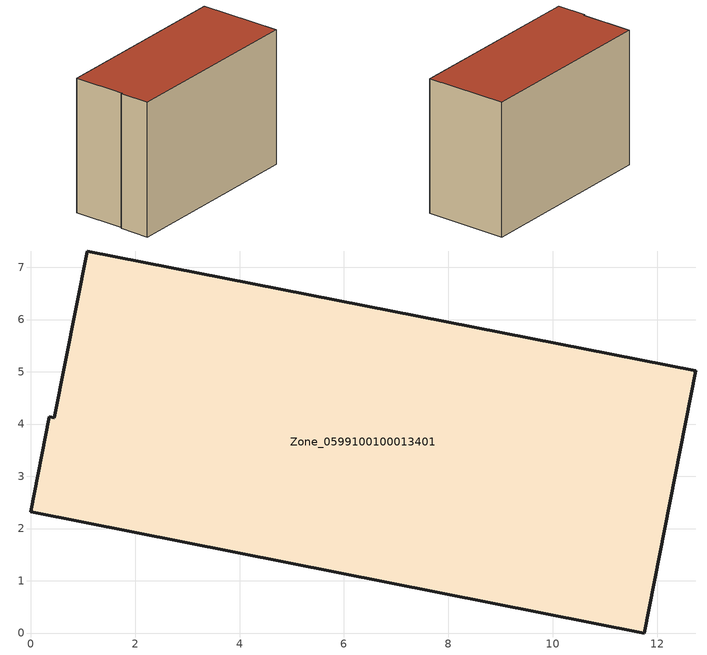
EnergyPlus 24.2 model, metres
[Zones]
Zone_0599100100013401
 floor ground (C_G): 11.75,0 0,2.32 0.36,4.14 0.46,4.12 1.08,7.31 12.74,5.02 z0
 wall outside (C_F): 0.46,4.12 0.36,4.14 0,2.32 11.75,0 12.74,5.02 1.08,7.31 0.46,4.12 z0:8.45
 roof outside (C_R): 12.74,5.02 1.08,7.31 0.46,4.12 0.36,4.14 0,2.32 11.75,0 z8.45
[BUILDING]
Pand.0599100100013401: North Axis=0; Terrain=City; Loads Convergence Tolerance Value=0.04; Temperature Convergence Tolerance Value=0.4; Solar Distribution=FullExterior; Maximum Number of Warmup Days=25; Minimum Number of Warmup Days=1
[Site:Location]
Rotterdam.The.Hague.AP_ZH_NLD Design_Conditions: Latitude=51.96; Longitude=4.45; Time Zone=1; Elevation=-4.5
[SITE:GROUNDTEMPERATURE:BUILDINGSURFACE]
18, 18, 18, 18, 18, 18, 18, 18, 18, 18, 18, 18
[MATERIAL] Thermal Absorptance=0.9; Solar Absorptance=0.7; Visible Absorptance=0.7
Name | Roughness | Thickness | Conductivity | Density | Specific Heat
G.TI.2015-2018 | MediumSmooth | 0.15 | 0.0428571 | 540 | 1210
F.TI.2015-2018 | Rough | 0.3 | 0.0666667 | 1920 | 840
R.TI.2015-2018 | MediumRough | 0.2 | 0.0333333 | 1500 | 1000
[CONSTRUCTION]
C_G: G.TI.2015-2018
C_F: F.TI.2015-2018
C_R: R.TI.2015-2018
[ZONE]
Zone_0599100100013401: Type=1; Multiplier=1; Ceiling Height=Autocalculate; Volume=Autocalculate; Floor Area=autocalculate; Part of Total Floor Area=Yes
[ZONEINFILTRATION:DESIGNFLOWRATE]
Infil_Zone_0599100100013401: Zone or ZoneList or Space or SpaceList=Zone_0599100100013401; Schedule=AlwaysOn; Design Flow Rate Calculation Method=Flow/Area; Flow Rate per Floor Area=0.0015; Constant Term Coefficient=1; Temperature Term Coefficient=0; Velocity Term Coefficient=0; Velocity Squared Term Coefficient=0
[HVACTEMPLATE:ZONE:IDEALLOADSAIRSYSTEM]
Zone_0599100100013401: Maximum Heating Supply Air Temperature=50; Minimum Cooling Supply Air Temperature=13; Maximum Heating Supply Air Humidity Ratio=0.0156; Minimum Cooling Supply Air Humidity Ratio=0.0077; Heating Limit=NoLimit; Cooling Limit=NoLimit; Dehumidification Control Type=ConstantSensibleHeatRatio; Cooling Sensible Heat Ratio=0.7; Dehumidification Setpoint=60; Humidification Control Type=None; Humidification Setpoint=30; Outdoor Air Method=None; Outdoor Air Flow Rate per Person=0.00944; Outdoor Air Flow Rate per Zone Floor Area=0; Outdoor Air Flow Rate per Zone=0; Demand Controlled Ventilation Type=None; Outdoor Air Economizer Type=NoEconomizer; Heat Recovery Type=None; Sensible Heat Recovery Effectiveness=0.7; Latent Heat Recovery Effectiveness=0.65
[ZONECONTROL:THERMOSTAT]
ThermostatControl_Zone_0599100100013401: Zone or ZoneList=Zone_0599100100013401; Control Type Schedule=DualSetpointControlType; Control 1=Thermostat_Zone_0599100100013401; Temperature Difference Between Cutout And Setpoint=0
[THERMOSTATSETPOINT:DUALSETPOINT]
Thermostat_Zone_0599100100013401: Heating Setpoint Temperature Schedule=HeatingSetpoint_Zone_0599100100013401; Cooling Setpoint Temperature Schedule=CoolingSetpoint_Zone_0599100100013401
[SCHEDULE:COMPACT]
HeatingSetpoint_Zone_0599100100013401: Through: 12/31, For: AllDays, Until: 24:00, 21
CoolingSetpoint_Zone_0599100100013401: Through: 12/31, For: AllDays, Until: 24:00, 24
DualSetpointControlType: Through: 12/31, For: AllDays, Until: 24:00, 4
AlwaysOn: Through: 12/31, For: AllDays, Until: 24:00, 1
